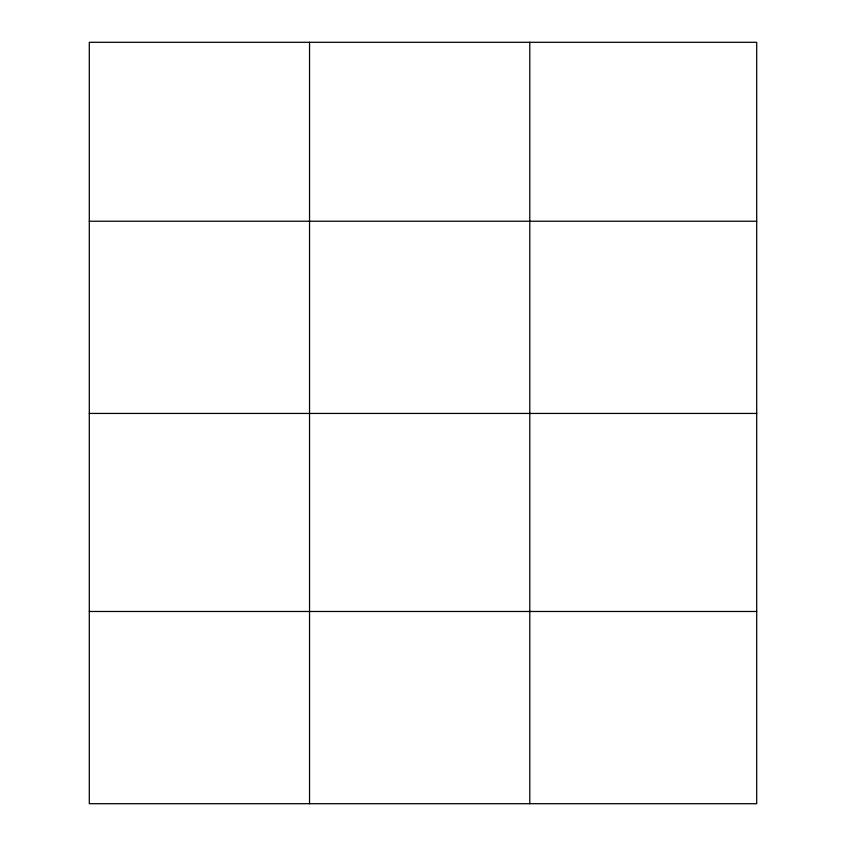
<?xml version="1.0" encoding="UTF-8"?>
<svg xmlns="http://www.w3.org/2000/svg" width="846" height="846" viewBox="0 0 846 846"><rect width="100%" height="100%" fill="white"/><g stroke="black" fill="none" stroke-linecap="round" stroke-linejoin="round"><path stroke-width="1.27" d="M756.705 413.44L756.705 42.3L89.295 42.3L89.295 803.7L756.705 803.7L756.705 413.44L89.295 413.44M89.295 221.229L756.705 221.229M89.295 611.478L756.705 611.478M529.786 42.3L529.786 803.7M309.541 42.3L309.541 803.7"/></g></svg>
